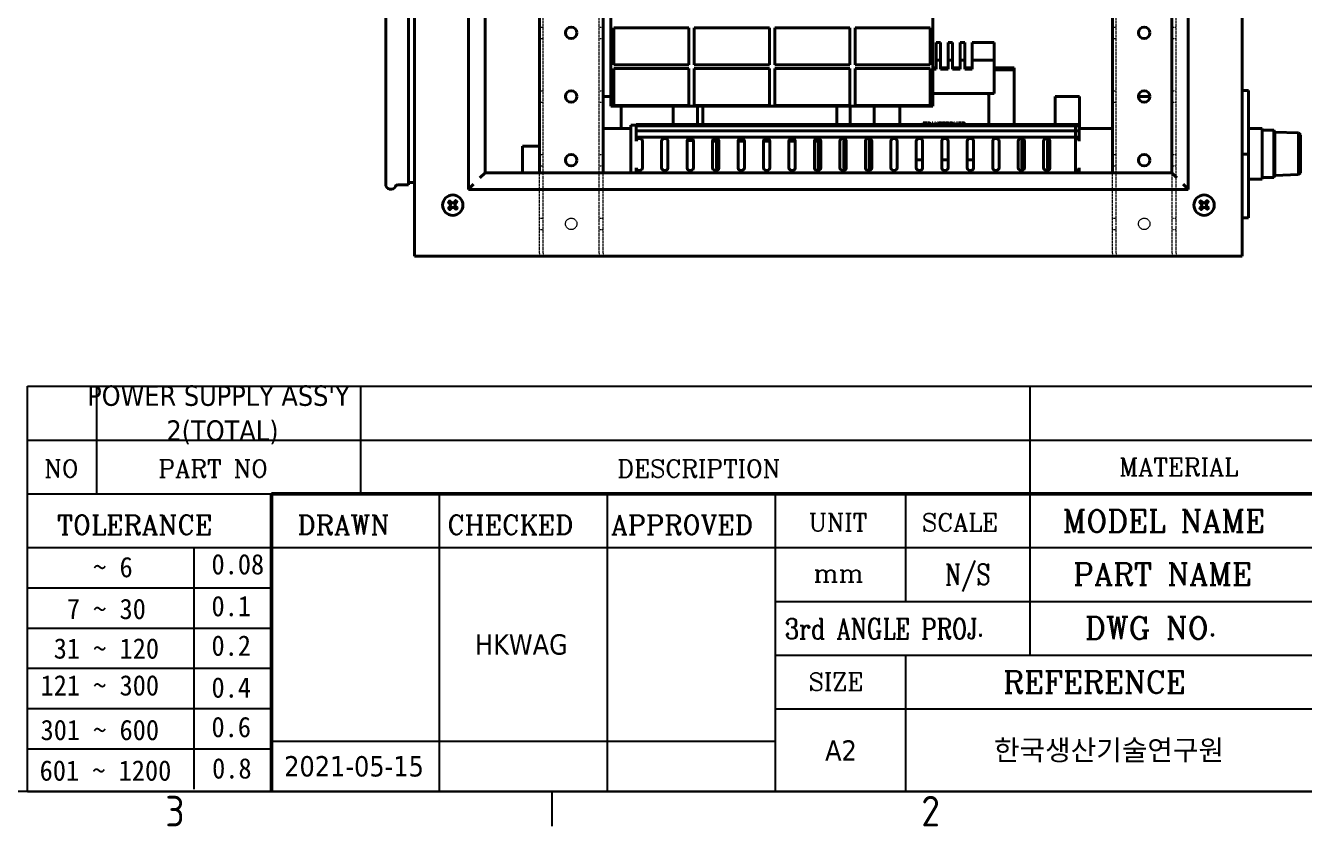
# Model space of a CAD drawing. Header units: inches. Extents: x 6934 to 18973, y 4254 to 7629.
# Drawn here: x 14959 to 15963, y 4307 to 4936 of the extents above; entities that cross this region are included whole.
import ezdxf
from ezdxf.enums import TextEntityAlignment as Align

# ---------------------------------------------------------------- set-up
doc = ezdxf.new("R2010")
doc.units = ezdxf.units.IN
doc.header["$MEASUREMENT"] = 0
doc.linetypes.add('POWER SUPPLY CASE INLINER1$0$DASHED', pattern=[0.2067, 0.1654, -0.0413])
for name, color, linetype, lineweight, true_color in [('POWER SUPPLY CASE INLINER1$0$가려진 것(ISO)', 2, 'POWER SUPPLY CASE INLINER1$0$DASHED', 18, 0xffff00), ('POWER SUPPLY CASE INLINER1$0$가시적인 것(ISO)', 3, 'Continuous', 40, 0x00ff00), ('POWER SUPPLY CASE INLINER1$0$제목(ISO)', 5, 'Continuous', 50, 0x0000ff)]:
    doc.layers.add(name, color=color, linetype=linetype, lineweight=lineweight, true_color=true_color)
doc.layers.add('POWER SUPPLY CASE INLINER1$0$경계(ISO)', color=7, linetype='Continuous', lineweight=25)
doc.styles.add('POWER SUPPLY CASE INLINER1$0$HAN_291', font='')
doc.styles.add('POWER SUPPLY CASE INLINER1$0$RC_284', font='ROMANC.shx')
doc.styles.add('POWER SUPPLY CASE INLINER1$0$RC_287', font='ROMANC.shx')
doc.styles.add('POWER SUPPLY CASE INLINER1$0$RC_292', font='ROMANC.shx')
doc.styles.add('POWER SUPPLY CASE INLINER1$0$문자 텍스트_PSTEK_POSCO', font='isocp.shx')
doc.styles.add('POWER SUPPLY CASE INLINER1$0$텍스트 스타일198', font='tahoma.ttf')
doc.styles.add('POWER SUPPLY CASE INLINER1$0$텍스트 스타일333', font='ROMANC.shx', dxfattribs={"width": 0.8})
doc.styles.get('POWER SUPPLY CASE INLINER1$0$HAN_291').set_extended_font_data('GulimChe')

# ---------------------------------------------------------------- blocks, each defined once
blk = doc.blocks.new('POWER SUPPLY CASE INLINER1$0$경계 Default Border')
at = {"layer": 'POWER SUPPLY CASE INLINER1$0$경계(ISO)'}
blk.add_line((445.5, 10), (445.5, 6.6), dxfattribs=at)
at = {"layer": 'POWER SUPPLY CASE INLINER1$0$경계(ISO)', "flags": 128}
blk.add_lwpolyline([(10, 10), (10, 410), (584, 410), (584, 10), (10, 10)], dxfattribs=at)
at = {"layer": 'POWER SUPPLY CASE INLINER1$0$경계(ISO)', "color": 2, "true_color": 0xffff00, "char_height": 3, "attachment_point": 7, "style": 'POWER SUPPLY CASE INLINER1$0$문자 텍스트_PSTEK_POSCO'}
for s, insert in [('3', (407.54, 6.57)), ('2', (481.75, 6.57))]:
    blk.add_mtext(s, dxfattribs=dict(at, insert=insert))
blk = doc.blocks.new('POWER SUPPLY CASE INLINER1$0$제목 블록 PSTEK')
at = {"color": 180, "true_color": 0x3f00ff}
for p, q in [((182.48, 11.79), (182.48, 51.57)), ((182.48, 51.57), (372.48, 51.57)), ((189.27, 51.57), (189.27, 41.01)), ((215.22, 41.01), (215.22, 51.57)), ((280.88, 51.57), (280.88, 41.01)), ((182.48, 46.29), (372.48, 46.29)), ((182.48, 41.01), (206.45, 41.01)), ((222.94, 11.79), (222.94, 41.01)), ((239.43, 11.79), (239.43, 41.01)), ((255.92, 11.79), (255.92, 41.01)), ((268.69, 41.01), (268.69, 30.45)), ((280.88, 41.01), (280.88, 25.17)), ((182.48, 35.73), (206.45, 35.73)), ((198.86, 12.03), (198.86, 35.73)), ((206.45, 35.73), (372.48, 35.73)), ((182.48, 31.78), (206.45, 31.78)), ((255.92, 30.45), (372.48, 30.45)), ((182.48, 27.83), (206.45, 27.83)), ((255.92, 25.17), (372.48, 25.17)), ((268.69, 25.17), (268.69, 11.79)), ((182.48, 23.88), (206.45, 23.88)), ((182.48, 19.93), (206.45, 19.93)), ((255.92, 19.89), (310.09, 19.89)), ((206.45, 16.74), (255.92, 16.74)), ((182.48, 15.98), (206.45, 15.98)), ((182.48, 11.79), (372.48, 11.79))]:
    blk.add_line(p, q, dxfattribs=at)
at = {"color": 7, "lineweight": 50}
for p, q in [((206.45, 11.79), (206.45, 41.01)), ((206.45, 41.01), (372.48, 41.01))]:
    blk.add_line(p, q, dxfattribs=at)
at = {"layer": 'POWER SUPPLY CASE INLINER1$0$제목(ISO)', "lineweight": 18}
blk.add_line((182.48, 35.73), (182.48, 11.79), dxfattribs=at)
at = {"color": 2, "true_color": 0xffff00}
for s, height, style, p in [('NO', 1.742, 'POWER SUPPLY CASE INLINER1$0$RC_284', (184.14, 42.62)), ('PART NO', 1.742, 'POWER SUPPLY CASE INLINER1$0$RC_284', (195.34, 42.62)), ('DESCRIPTION', 1.7424, 'POWER SUPPLY CASE INLINER1$0$RC_284', (240.4, 42.62)), ('UNIT', 1.742, 'POWER SUPPLY CASE INLINER1$0$RC_284', (259.17, 37.34)), ('SCALE', 1.742, 'POWER SUPPLY CASE INLINER1$0$RC_284', (270.29, 37.34)), ('MODEL NAME', 2.178, 'POWER SUPPLY CASE INLINER1$0$RC_292', (284.1, 37.25)), (' TOLERANCE', 1.9, 'POWER SUPPLY CASE INLINER1$0$RC_287', (184.09, 37.01)), ('DRAWN', 1.9, 'POWER SUPPLY CASE INLINER1$0$RC_287', (208.98, 37.01)), ('CHECKED', 1.9, 'POWER SUPPLY CASE INLINER1$0$RC_287', (223.69, 37.01)), ('APPROVED', 1.9, 'POWER SUPPLY CASE INLINER1$0$RC_287', (239.78, 37.01)), ('    ~ 6', 2, 'POWER SUPPLY CASE INLINER1$0$HAN_291', (183.77, 32.82)), ('0.08', 2, 'POWER SUPPLY CASE INLINER1$0$HAN_291', (200.55, 33.1)), ('PART NAME', 2.178, 'POWER SUPPLY CASE INLINER1$0$RC_292', (285.14, 32.03)), ('mm', 1.742, 'POWER SUPPLY CASE INLINER1$0$RC_284', (259.65, 32.35)), ('  7 ~ 30', 2, 'POWER SUPPLY CASE INLINER1$0$HAN_291', (183.77, 28.71)), ('0.1', 2, 'POWER SUPPLY CASE INLINER1$0$HAN_291', (200.55, 28.99)), (' DWG NO.', 2.178, 'POWER SUPPLY CASE INLINER1$0$RC_292', (284.81, 26.75)), (' 31 ~ 120', 2, 'POWER SUPPLY CASE INLINER1$0$HAN_291', (183.77, 24.83)), ('0.2', 2, 'POWER SUPPLY CASE INLINER1$0$HAN_291', (200.55, 25.11)), ('121 ~ 300', 2, 'POWER SUPPLY CASE INLINER1$0$HAN_291', (183.77, 21.21)), ('0.4', 2, 'POWER SUPPLY CASE INLINER1$0$HAN_291', (200.55, 21)), ('SIZE', 1.742, 'POWER SUPPLY CASE INLINER1$0$RC_284', (259.17, 21.69)), ('REFERENCE', 2.178, 'POWER SUPPLY CASE INLINER1$0$RC_292', (278.27, 21.43)), ('0.6', 2, 'POWER SUPPLY CASE INLINER1$0$HAN_291', (200.55, 17.12)), ('301 ~ 600', 2, 'POWER SUPPLY CASE INLINER1$0$HAN_291', (183.77, 16.83)), ('601 ~ 1200', 2, 'POWER SUPPLY CASE INLINER1$0$HAN_291', (183.68, 12.85)), ('0.8', 2, 'POWER SUPPLY CASE INLINER1$0$HAN_291', (200.61, 13.06))]:
    blk.add_text(s, height=height, dxfattribs=dict(at, style=style)).set_placement(p)
at = {"color": 2, "true_color": 0xffff00, "style": 'POWER SUPPLY CASE INLINER1$0$RC_284'}
blk.add_text('MATERIAL', height=1.742, dxfattribs=at).set_placement((295.48, 43.65), align=Align.MIDDLE_CENTER)
at = {"color": 7, "style": 'POWER SUPPLY CASE INLINER1$0$텍스트 스타일333', "width": 0.8}
blk.add_text('N/S', height=2, dxfattribs=at).set_placement((274.78, 33.09), align=Align.MIDDLE_CENTER)
at = {"color": 2, "true_color": 0xffff00, "style": 'POWER SUPPLY CASE INLINER1$0$텍스트 스타일333', "width": 0.8}
blk.add_text('3rd ANGLE PROJ.', height=2, dxfattribs=at).set_placement((256.84, 26.76))
at = {"layer": 'POWER SUPPLY CASE INLINER1$0$제목(ISO)', "color": 7, "style": 'POWER SUPPLY CASE INLINER1$0$텍스트 스타일198'}
for tag, p in [('부품_번호_001', (188.35, 49.65)), ('질량\\P3;_001', (348.71, 48.16)), ('부품_번호_002', (196.12, 46.22)), ('1._MODEL_NAME_001', (330.01, 37.54)), ('부품_번호_001', (320.77, 27.04)), ('점검자_001', (226.43, 25.23)), ('시트_크기_001', (260.79, 14.82)), ('프로젝트_001', (277.19, 14.84)), ('작성_날짜_001', (207.69, 13.27))]:
    blk.add_attdef(tag, p, '', height=2, dxfattribs=at)
for tag, p in [('설명', (247.96, 48.92)), ('재질', (295.48, 48.93)), ("3._Q'TY", (313.5, 48.93)), ('4._COLOR', (327.68, 48.93)), ('제목', (341.34, 33.12)), ('설계자', (214.7, 26.23)), ('엔지니어링_승인자', (247.67, 26.23)), ('점검_날짜', (231.18, 14.27)), ('엔지니어링_승인_날짜', (247.67, 14.27))]:
    blk.add_attdef(tag, text='', height=2, dxfattribs=at).set_placement(p, align=Align.MIDDLE_CENTER)
blk = doc.blocks.new('POWER SUPPLY CASE INLINER1')
at = {"layer": 'POWER SUPPLY CASE INLINER1$0$가려진 것(ISO)', "ltscale": 13.215807}
for p, q in [((3601.1, 502.8), (3601.1, 1398.8)), ((4007.1, 502.8), (4007.1, 1398.8)), ((4051.1, 502.8), (4051.1, 1398.8)), ((4054.1, 502.8), (4054.1, 1398.8))]:
    blk.add_line(p, q, dxfattribs=at)
at = {"layer": 'POWER SUPPLY CASE INLINER1$0$가려진 것(ISO)', "ltscale": 12.856349}
blk.add_line((3557.1, 502.8), (3557.1, 1076.8), dxfattribs=at)
at = {"layer": 'POWER SUPPLY CASE INLINER1$0$가려진 것(ISO)', "ltscale": 0.714161}
for p, q in [((3554.1, 680.3), (3557.1, 680.3)), ((3601.1, 680.3), (3604.1, 680.3)), ((4004.1, 680.3), (4007.1, 680.3)), ((4051.1, 680.3), (4054.1, 680.3)), ((3554.1, 671.3), (3557.1, 671.3)), ((3601.1, 671.3), (3604.1, 671.3)), ((4004.1, 671.3), (4007.1, 671.3)), ((4051.1, 671.3), (4054.1, 671.3)), ((3554.1, 630.3), (3557.1, 630.3)), ((3601.1, 630.3), (3604.1, 630.3)), ((4004.1, 630.3), (4007.1, 630.3)), ((4051.1, 630.3), (4054.1, 630.3)), ((3554.1, 621.3), (3557.1, 621.3)), ((3601.1, 621.3), (3604.1, 621.3)), ((4004.1, 621.3), (4007.1, 621.3)), ((4051.1, 621.3), (4054.1, 621.3)), ((3554.1, 580.3), (3557.1, 580.3)), ((3601.1, 580.3), (3604.1, 580.3)), ((4004.1, 580.3), (4007.1, 580.3)), ((4051.1, 580.3), (4054.1, 580.3)), ((3554.1, 571.3), (3557.1, 571.3)), ((3601.1, 571.3), (3604.1, 571.3)), ((4004.1, 571.3), (4007.1, 571.3)), ((4051.1, 571.3), (4054.1, 571.3)), ((3554.1, 530.3), (3557.1, 530.3)), ((3601.1, 530.3), (3604.1, 530.3)), ((4004.1, 530.3), (4007.1, 530.3)), ((4051.1, 530.3), (4054.1, 530.3)), ((3554.1, 521.3), (3557.1, 521.3)), ((3601.1, 521.3), (3604.1, 521.3)), ((4004.1, 521.3), (4007.1, 521.3)), ((4051.1, 521.3), (4054.1, 521.3)), ((3557.1, 500.8), (3554.1, 500.8)), ((3604.1, 500.8), (3601.1, 500.8)), ((4007.1, 500.8), (4004.1, 500.8)), ((4054.1, 500.8), (4051.1, 500.8))]:
    blk.add_line(p, q, dxfattribs=at)
at = {"layer": 'POWER SUPPLY CASE INLINER1$0$가려진 것(ISO)', "ltscale": 12.709643}
for p, q in [((3554.1, 502.8), (3554.1, 565.9)), ((3604.1, 502.8), (3604.1, 565.9)), ((4004.1, 502.8), (4004.1, 565.9))]:
    blk.add_line(p, q, dxfattribs=at)
at = {"layer": 'POWER SUPPLY CASE INLINER1$0$가려진 것(ISO)', "ltscale": 0.476074}
for p, q in [((3554.1, 502.8), (3554.1, 500.8)), ((3557.1, 502.8), (3557.1, 500.8)), ((3601.1, 502.8), (3601.1, 500.8)), ((3604.1, 502.8), (3604.1, 500.8)), ((4004.1, 502.8), (4004.1, 500.8)), ((4007.1, 502.8), (4007.1, 500.8)), ((4051.1, 502.8), (4051.1, 500.8)), ((4054.1, 502.8), (4054.1, 500.8))]:
    blk.add_line(p, q, dxfattribs=at)
at = {"layer": 'POWER SUPPLY CASE INLINER1$0$가려진 것(ISO)', "ltscale": 6.731654}
for centre in [(3579.1, 525.8), (4029.1, 525.8)]:
    blk.add_circle(centre, 4.5, dxfattribs=at)
at = {"layer": 'POWER SUPPLY CASE INLINER1$0$가시적인 것(ISO)'}
for p, q in [((3456.1, 500.5), (3456.1, 1400.5)), ((4106.1, 500.5), (4106.1, 1400.5)), ((3498.4, 1358.2), (3498.4, 552.9)), ((4063.7, 552.9), (4063.7, 1358.2)), ((3433.4, 556.9), (3433.4, 1354.2)), ((3451.4, 556.4), (3451.4, 1354.7)), ((3511.4, 1345.2), (3511.4, 565.9)), ((4050.7, 565.9), (4050.7, 1345.2)), ((3554.1, 565.9), (3554.1, 1005.8)), ((3604.1, 565.9), (3604.1, 1005.8)), ((3610.1, 811.2), (3610.1, 618.2)), ((3863.1, 618.2), (3863.1, 811.2)), ((4004.1, 565.9), (4004.1, 805.8)), ((3612.5, 679.7), (3612.5, 650.7)), ((3671.5, 679.7), (3612.5, 679.7)), ((3671.5, 650.7), (3671.5, 679.7)), ((3675.7, 679.7), (3675.7, 650.7)), ((3734.7, 679.7), (3675.7, 679.7)), ((3734.7, 650.7), (3734.7, 679.7)), ((3738.9, 679.7), (3738.9, 650.7)), ((3797.9, 679.7), (3738.9, 679.7)), ((3797.9, 650.7), (3797.9, 679.7)), ((3802.1, 679.7), (3802.1, 650.7)), ((3861.1, 679.7), (3802.1, 679.7)), ((3861.1, 650.7), (3861.1, 679.7)), ((3869.1, 668.3), (3865.6, 668.3)), ((3865.6, 665.3), (3865.6, 668.3)), ((3865.6, 665.3), (3865.6, 654.3)), ((3869.1, 668.3), (3869.1, 665.3)), ((3869.1, 654.3), (3869.1, 665.3)), ((3878.6, 668.3), (3875.1, 668.3)), ((3875.1, 665.3), (3875.1, 668.3)), ((3875.1, 665.3), (3875.1, 654.3)), ((3878.6, 668.3), (3878.6, 665.3)), ((3878.6, 654.3), (3878.6, 665.3)), ((3888.1, 668.3), (3884.6, 668.3)), ((3884.6, 665.3), (3884.6, 668.3)), ((3884.6, 665.3), (3884.6, 654.3)), ((3888.1, 668.3), (3888.1, 665.3)), ((3888.1, 654.3), (3888.1, 665.3)), ((3911.3, 668.3), (3894.1, 668.3)), ((3894.1, 665.3), (3894.1, 668.3)), ((3894.1, 665.3), (3894.1, 654.3)), ((3911.3, 665.3), (3911.3, 668.3)), ((3911.3, 665.3), (3911.3, 654.3)), ((3869.1, 654.3), (3865.6, 654.3)), ((3865.6, 654.3), (3865.6, 647.3)), ((3869.1, 647.3), (3869.1, 654.3)), ((3878.6, 654.3), (3875.1, 654.3)), ((3875.1, 654.3), (3875.1, 647.3)), ((3878.6, 647.3), (3878.6, 654.3)), ((3888.1, 654.3), (3884.6, 654.3)), ((3884.6, 654.3), (3884.6, 647.3)), ((3888.1, 647.3), (3888.1, 654.3)), ((3911.3, 654.3), (3894.1, 654.3)), ((3894.1, 654.3), (3894.1, 647.3)), ((3911.3, 654.3), (3911.3, 628.3)), ((3612.5, 650.7), (3671.5, 650.7)), ((3612.5, 647.7), (3612.5, 618.7)), ((3671.5, 647.7), (3612.5, 647.7)), ((3671.5, 618.7), (3671.5, 647.7)), ((3675.7, 650.7), (3734.7, 650.7)), ((3675.7, 647.7), (3675.7, 618.7)), ((3734.7, 647.7), (3675.7, 647.7)), ((3734.7, 618.7), (3734.7, 647.7)), ((3738.9, 650.7), (3797.9, 650.7)), ((3738.9, 647.7), (3738.9, 618.7)), ((3797.9, 647.7), (3738.9, 647.7)), ((3797.9, 618.7), (3797.9, 647.7)), ((3802.1, 650.7), (3861.1, 650.7)), ((3802.1, 647.7), (3802.1, 618.7)), ((3861.1, 647.7), (3802.1, 647.7)), ((3861.1, 618.7), (3861.1, 647.7)), ((3863.1, 648.3), (3865.6, 648.3)), ((3865.6, 647.3), (3863.1, 647.3)), ((3869.1, 648.3), (3875.1, 648.3)), ((3875.1, 647.3), (3869.1, 647.3)), ((3878.6, 648.3), (3884.6, 648.3)), ((3884.6, 647.3), (3878.6, 647.3)), ((3888.1, 648.3), (3894.1, 648.3)), ((3894.1, 647.3), (3888.1, 647.3)), ((3911.3, 648.3), (3927.1, 648.3)), ((3927.1, 646.7), (3911.3, 646.7)), ((3927.1, 648.3), (3927.1, 646.7)), ((3927.1, 646.7), (3927.1, 603.8)), ((3610.1, 625.8), (3604.1, 625.8)), ((3863.1, 628.3), (3911.3, 628.3)), ((3907, 628.3), (3907, 627.5)), ((3907, 626.4), (3907, 603.8)), ((3978.3, 625.8), (3959.3, 625.8)), ((3959.3, 603.8), (3959.3, 625.8)), ((3978.3, 600.8), (3978.3, 625.8)), ((4033.6, 625.8), (4024.6, 625.8)), ((4111.1, 630.5), (4106.1, 630.5)), ((4111.1, 580.5), (4111.1, 630.5)), ((3610.1, 618.2), (3863.1, 618.2)), ((3612.5, 618.7), (3671.5, 618.7)), ((3618.3, 600.8), (3618.3, 618.2)), ((3659.3, 603.8), (3659.3, 618.2)), ((3675.7, 618.7), (3734.7, 618.7)), ((3678.3, 603.8), (3678.3, 618.2)), ((3682.6, 618.2), (3682.6, 603.8)), ((3738.9, 618.7), (3797.9, 618.7)), ((3787.6, 618.2), (3787.6, 603.8)), ((3798.3, 603.8), (3798.3, 618.2)), ((3802.1, 618.7), (3861.1, 618.7)), ((3817.1, 603.8), (3817.1, 618.2)), ((3837.1, 603.8), (3837.1, 618.2)), ((3625.9, 565.9), (3625.9, 603.3)), ((3625.9, 603.3), (3630.1, 603.3)), ((3630.1, 603.8), (3630.1, 602.8)), ((3975.1, 603.8), (3630.1, 603.8)), ((3630.1, 602.8), (3630.1, 598.8)), ((3975.1, 602.8), (3630.1, 602.8)), ((3855.6, 605.2), (3858.5, 605.2)), ((3855.6, 604.8), (3855.6, 605.2)), ((3856.8, 604.8), (3855.6, 604.8)), ((3856.8, 603.8), (3856.8, 604.8)), ((3857.3, 604.8), (3857.3, 603.8)), ((3858.5, 604.8), (3857.3, 604.8)), ((3858.5, 605.2), (3858.5, 604.8)), ((3858.8, 605.2), (3859.7, 605.2)), ((3858.8, 603.8), (3858.8, 605.2)), ((3859.7, 604.8), (3859.3, 604.8)), ((3859.3, 604.8), (3859.3, 603.8)), ((3862.1, 603.8), (3862.6, 605.2)), ((3862.6, 605.2), (3863.2, 605.2)), ((3862.9, 604.7), (3862.6, 603.8)), ((3863.2, 603.8), (3862.9, 604.7)), ((3863.2, 605.2), (3863.6, 603.8)), ((3864.7, 605.2), (3865.3, 605.2)), ((3864.7, 603.8), (3864.7, 605.2)), ((3865.1, 604.7), (3865.1, 603.8)), ((3865.6, 603.8), (3865.1, 604.7)), ((3865.3, 605.2), (3866, 603.8)), ((3866.8, 605.2), (3867.2, 605.2)), ((3866.8, 603.8), (3866.8, 605.2)), ((3867.2, 605.2), (3867.2, 603.8)), ((3870, 604.5), (3869.9, 604.5)), ((3870, 605), (3870, 604.5)), ((3870.6, 605.2), (3872.7, 605.2)), ((3870.6, 603.8), (3870.6, 605.2)), ((3871, 604.8), (3871, 603.8)), ((3872.7, 604.8), (3871, 604.8)), ((3872.7, 605.2), (3872.7, 604.8)), ((3876.5, 605.2), (3877.4, 605.2)), ((3876.5, 603.8), (3876.5, 605.2)), ((3877.4, 604.8), (3877, 604.8)), ((3877, 604.8), (3877, 603.8)), ((3879.5, 605.2), (3880.1, 605.2)), ((3879.5, 603.8), (3879.5, 605.2)), ((3879.9, 604.7), (3879.9, 603.8)), ((3880.3, 603.8), (3879.9, 604.7)), ((3880.1, 605.2), (3880.7, 603.8)), ((3881.3, 603.8), (3881.8, 605.2)), ((3882, 604.7), (3881.6, 603.8)), ((3881.8, 605.2), (3882.5, 605.2)), ((3882, 603.8), (3882, 604.7)), ((3882.5, 605.2), (3882.5, 603.8)), ((3883.2, 605.2), (3885.4, 605.2)), ((3883.2, 603.8), (3883.2, 605.2)), ((3883.7, 604.8), (3883.7, 603.8)), ((3885.4, 604.8), (3883.7, 604.8)), ((3885.4, 605.2), (3885.4, 604.8)), ((3885.9, 605.2), (3886.8, 605.2)), ((3885.9, 603.8), (3885.9, 605.2)), ((3886.8, 604.8), (3886.4, 604.8)), ((3886.4, 604.8), (3886.4, 603.8)), ((3975.1, 602.8), (3975.1, 603.8)), ((3975.1, 603.8), (3978.1, 603.8)), ((3975.1, 598.8), (3975.1, 602.8)), ((3975.1, 602.8), (3978.1, 602.8)), ((3978.1, 602.8), (3978.1, 603.8)), ((3978.1, 598.8), (3978.1, 602.8)), ((3604.1, 600.8), (3625.9, 600.8)), ((3630.1, 598.8), (3630.1, 593.8)), ((3975.1, 598.8), (3630.1, 598.8)), ((3630.1, 593.8), (3630.1, 590.8)), ((3975.1, 593.8), (3630.1, 593.8)), ((3632.1, 592.8), (3633.1, 592.8)), ((3652.1, 592.8), (3653.1, 592.8)), ((3672.1, 592.8), (3673.1, 592.8)), ((3692.1, 592.8), (3693.1, 592.8)), ((3712.1, 592.8), (3713.1, 592.8)), ((3732.1, 592.8), (3733.1, 592.8)), ((3752.1, 592.8), (3753.1, 592.8)), ((3772.1, 592.8), (3773.1, 592.8)), ((3792.1, 592.8), (3793.1, 592.8)), ((3812.1, 592.8), (3813.1, 592.8)), ((3832.1, 592.8), (3833.1, 592.8)), ((3852.1, 592.8), (3853.1, 592.8)), ((3872.1, 592.8), (3873.1, 592.8)), ((3892.1, 592.8), (3893.1, 592.8)), ((3912.1, 592.8), (3913.1, 592.8)), ((3932.1, 592.8), (3933.1, 592.8)), ((3952.1, 592.8), (3953.1, 592.8)), ((3975.1, 593.8), (3975.1, 598.8)), ((3975.1, 598.8), (3978.1, 598.8)), ((3975.1, 565.9), (3975.1, 593.8)), ((3975.1, 593.8), (3978.1, 593.8)), ((3975.1, 592.8), (3976.1, 592.8)), ((3978.1, 600.8), (4004.1, 600.8)), ((3978.1, 593.8), (3978.1, 598.8)), ((3978.1, 590.8), (3978.1, 593.8)), ((4111.1, 600.8), (4121.8, 600.8)), ((4121.8, 597.8), (4121.8, 600.8)), ((4121.8, 599.3), (4130.8, 599.3)), ((4121.8, 597.8), (4121.8, 563.8)), ((4130.8, 562.3), (4130.8, 599.3)), ((4131.8, 598.3), (4130.8, 599.3)), ((4131.8, 598.3), (4131.8, 563.3)), ((4150.3, 597.2), (4131.8, 597.7)), ((4150.3, 597.2), (4150.3, 564.5)), ((4151.8, 595.6), (4150.3, 597.2)), ((4151.8, 595.6), (4151.8, 566)), ((3540.8, 586.8), (3540.8, 565.9)), ((3554.1, 586.8), (3540.8, 586.8)), ((3635.1, 590.8), (3635.1, 569.8)), ((3650.1, 569.8), (3650.1, 590.8)), ((3655.1, 590.8), (3655.1, 569.8)), ((3670.1, 569.8), (3670.1, 590.8)), ((3675, 591.3), (3670.2, 591.3)), ((3675.1, 590.8), (3675.1, 569.8)), ((3690.1, 590.8), (3695.1, 590.8)), ((3690.1, 569.8), (3690.1, 590.8)), ((3693.1, 569.8), (3693.1, 590.8)), ((3695.1, 590.8), (3695.1, 569.8)), ((3715.1, 590.8), (3710.1, 590.8)), ((3710.1, 569.8), (3710.1, 590.8)), ((3715.1, 590.8), (3715.1, 569.8)), ((3735.1, 590.8), (3730.1, 590.8)), ((3730.1, 569.8), (3730.1, 590.8)), ((3735.1, 590.8), (3735.1, 569.8)), ((3755.1, 590.8), (3750.1, 590.8)), ((3750.1, 569.8), (3750.1, 590.8)), ((3755.1, 590.8), (3755.1, 569.8)), ((3772.6, 590.8), (3770.1, 590.8)), ((3770.1, 569.8), (3770.1, 590.8)), ((3772.6, 590.8), (3775.1, 590.8)), ((3773.1, 569.8), (3773.1, 590.8)), ((3775.1, 590.8), (3775.1, 569.8)), ((3790.1, 569.8), (3790.1, 590.8)), ((3793.1, 569.8), (3793.1, 590.8)), ((3795.1, 590.8), (3795.1, 569.8)), ((3810.1, 569.8), (3810.1, 590.8)), ((3813.1, 569.8), (3813.1, 590.8)), ((3815.1, 590.8), (3815.1, 569.8)), ((3830.1, 569.8), (3830.1, 590.8)), ((3835.1, 590.8), (3835.1, 569.8)), ((3850.1, 569.8), (3850.1, 590.8)), ((3855.1, 590.8), (3855.1, 569.8)), ((3870.1, 569.8), (3870.1, 590.8)), ((3875.1, 590.8), (3875.1, 569.8)), ((3890.1, 569.8), (3890.1, 590.8)), ((3895.1, 590.8), (3895.1, 569.8)), ((3910.1, 569.8), (3910.1, 590.8)), ((3915.1, 590.8), (3915.1, 569.8)), ((3930.1, 569.8), (3930.1, 590.8)), ((3933.1, 569.8), (3933.1, 590.8)), ((3935.1, 590.8), (3935.1, 569.8)), ((3950.1, 569.8), (3950.1, 590.8)), ((3953.1, 569.8), (3953.1, 590.8)), ((3955.1, 590.8), (3955.1, 569.8)), ((3850.1, 576), (3855.1, 576)), ((3875.1, 576), (3870.1, 576)), ((3890.1, 576), (3895.1, 576)), ((4111.1, 580.5), (4106.1, 580.5)), ((4106.1, 580.5), (4111.1, 580.5)), ((4111.1, 580.5), (4111.1, 530.5)), ((3507.4, 561.9), (3511.4, 565.9)), ((3511.4, 565.9), (4050.7, 565.9)), ((3630.1, 569.8), (3630.1, 565.9)), ((3633.1, 567.8), (3632.1, 567.8)), ((3653.1, 567.8), (3652.1, 567.8)), ((3673.1, 567.8), (3672.1, 567.8)), ((3693.1, 567.8), (3692.1, 567.8)), ((3713.1, 567.8), (3712.1, 567.8)), ((3733.1, 567.8), (3732.1, 567.8)), ((3753.1, 567.8), (3752.1, 567.8)), ((3773.1, 567.8), (3772.1, 567.8)), ((3793.1, 567.8), (3792.1, 567.8)), ((3813.1, 567.8), (3812.1, 567.8)), ((3833.1, 567.8), (3832.1, 567.8)), ((3853.1, 567.8), (3852.1, 567.8)), ((3873.1, 567.8), (3872.1, 567.8)), ((3893.1, 567.8), (3892.1, 567.8)), ((3913.1, 567.8), (3912.1, 567.8)), ((3933.1, 567.8), (3932.1, 567.8)), ((3953.1, 567.8), (3952.1, 567.8)), ((3976.1, 567.8), (3975.1, 567.8)), ((3978.1, 565.9), (3978.1, 569.8)), ((4054.7, 561.9), (4050.7, 565.9)), ((4121.8, 560.8), (4121.8, 563.8)), ((4131.8, 563.3), (4130.8, 562.3)), ((4150.3, 564.5), (4131.8, 563.9)), ((4151.8, 566), (4150.3, 564.5)), ((3442.8, 556.4), (3451.4, 556.4)), ((3456.1, 558.2), (3451.4, 558.2)), ((3498.4, 552.9), (3502.4, 556.9)), ((3498.4, 552.9), (4063.7, 552.9)), ((4063.7, 552.9), (4059.7, 556.9)), ((4121.8, 560.8), (4111.1, 560.8)), ((4121.8, 562.3), (4130.8, 562.3)), ((3482.7, 542.9), (3483.4, 543.8)), ((3484.3, 541.2), (3482.7, 542.7)), ((3483.6, 543.8), (3485.3, 542.3)), ((3483.8, 541.7), (3484.7, 542.7)), ((3486.8, 542.3), (3488.3, 544)), ((3487.3, 542.8), (3488.3, 541.9)), ((3489.3, 543), (3487.8, 541.4)), ((3488.5, 544), (3489.3, 543.2)), ((4072.7, 542.9), (4073.4, 543.8)), ((4074.3, 541.2), (4072.7, 542.7)), ((4073.6, 543.8), (4075.3, 542.3)), ((4073.8, 541.7), (4074.7, 542.7)), ((4076.8, 542.3), (4078.3, 544)), ((4077.3, 542.8), (4078.3, 541.9)), ((4079.3, 543), (4077.8, 541.4)), ((4078.5, 544), (4079.3, 543.2)), ((3482.8, 538.1), (3484.3, 539.7)), ((3483.7, 537.1), (3482.9, 537.9)), ((3484.9, 538.2), (3483.9, 539.2)), ((3485.4, 538.7), (3483.9, 537.1)), ((3488.5, 537.3), (3486.9, 538.8)), ((3488.4, 539.4), (3487.4, 538.3)), ((3487.9, 539.8), (3489.5, 538.3)), ((3489.5, 538.1), (3488.8, 537.3)), ((4072.8, 538.1), (4074.3, 539.7)), ((4073.7, 537.1), (4072.9, 537.9)), ((4074.9, 538.2), (4073.9, 539.2)), ((4075.4, 538.7), (4073.9, 537.1)), ((4078.5, 537.3), (4076.9, 538.8)), ((4078.4, 539.4), (4077.4, 538.3)), ((4077.9, 539.8), (4079.5, 538.3)), ((4079.5, 538.1), (4078.8, 537.3)), ((4106.1, 530.5), (4111.1, 530.5)), ((3456.1, 500.5), (4106.1, 500.5))]:
    blk.add_line(p, q, dxfattribs=at)
for centre, radius in [((3579.1, 675.8), 4.5), ((4029.1, 675.8), 4.5), ((3579.1, 625.8), 4.5), ((4029.1, 625.8), 4.5), ((3579.1, 575.8), 4.5), ((4029.1, 575.8), 4.5), ((3486.1, 540.5), 8), ((4076.1, 540.5), 8)]:
    blk.add_circle(centre, radius, dxfattribs=at)
for centre, radius, start, end in [((3900, 626.4), 7, 0, 8.9523), ((3632.1, 590.8), 2, 90, 180), ((3633.1, 590.8), 2, 0, 90), ((3652.1, 590.8), 2, 90, 180), ((3653.1, 590.8), 2, 0, 90), ((3672.1, 590.8), 2, 90, 180), ((3673.1, 590.8), 2, 0, 90), ((3692.1, 590.8), 2, 90, 180), ((3693.1, 590.8), 2, 0, 90), ((3712.1, 590.8), 2, 90, 180), ((3713.1, 590.8), 2, 0, 90), ((3732.1, 590.8), 2, 90, 180), ((3733.1, 590.8), 2, 0, 90), ((3752.1, 590.8), 2, 90, 180), ((3753.1, 590.8), 2, 0, 90), ((3772.1, 590.8), 2, 90, 180), ((3773.1, 590.8), 2, 0, 90), ((3792.1, 590.8), 2, 90, 180), ((3793.1, 590.8), 2, 0, 90), ((3795.1, 590.8), 2, 120, 180), ((3812.1, 590.8), 2, 90, 180), ((3813.1, 590.8), 2, 0, 90), ((3815.1, 590.8), 2, 120, 180), ((3832.1, 590.8), 2, 90, 180), ((3833.1, 590.8), 2, 0, 90), ((3852.1, 590.8), 2, 90, 180), ((3853.1, 590.8), 2, 0, 90), ((3872.1, 590.8), 2, 90, 180), ((3873.1, 590.8), 2, 0, 90), ((3892.1, 590.8), 2, 90, 180), ((3893.1, 590.8), 2, 0, 90), ((3912.1, 590.8), 2, 90, 180), ((3913.1, 590.8), 2, 0, 90), ((3932.1, 590.8), 2, 90, 180), ((3933.1, 590.8), 2, 0, 90), ((3935.1, 590.8), 2, 120, 180), ((3952.1, 590.8), 2, 90, 180), ((3953.1, 590.8), 2, 0, 90), ((3955.1, 590.8), 2, 120, 180), ((3976.1, 590.8), 2, 0, 90), ((3632.1, 569.8), 2, 180, 270), ((3633.1, 569.8), 2, 270, 0), ((3652.1, 569.8), 2, 180, 270), ((3653.1, 569.8), 2, 270, 0), ((3672.1, 569.8), 2, 180, 270), ((3673.1, 569.8), 2, 270, 0), ((3692.1, 569.8), 2, 180, 270), ((3693.1, 569.8), 2, 270, 0), ((3695.1, 569.8), 2, 180, 240), ((3712.1, 569.8), 2, 180, 270), ((3713.1, 569.8), 2, 270, 0), ((3732.1, 569.8), 2, 180, 270), ((3733.1, 569.8), 2, 270, 0), ((3752.1, 569.8), 2, 180, 270), ((3753.1, 569.8), 2, 270, 0), ((3772.1, 569.8), 2, 180, 270), ((3773.1, 569.8), 2, 270, 0), ((3775.1, 569.8), 2, 180, 240), ((3792.1, 569.8), 2, 180, 270), ((3793.1, 569.8), 2, 270, 0), ((3795.1, 569.8), 2, 180, 240), ((3812.1, 569.8), 2, 180, 270), ((3813.1, 569.8), 2, 270, 0), ((3815.1, 569.8), 2, 180, 240), ((3832.1, 569.8), 2, 180, 270), ((3833.1, 569.8), 2, 270, 0), ((3852.1, 569.8), 2, 180, 270), ((3853.1, 569.8), 2, 270, 0), ((3872.1, 569.8), 2, 180, 270), ((3873.1, 569.8), 2, 270, 0), ((3892.1, 569.8), 2, 180, 270), ((3893.1, 569.8), 2, 270, 0), ((3912.1, 569.8), 2, 180, 270), ((3913.1, 569.8), 2, 270, 0), ((3932.1, 569.8), 2, 180, 270), ((3933.1, 569.8), 2, 270, 0), ((3935.1, 569.8), 2, 180, 240), ((3952.1, 569.8), 2, 180, 270), ((3953.1, 569.8), 2, 270, 0), ((3955.1, 569.8), 2, 180, 240), ((3976.1, 569.8), 2, 270, 0), ((3437.4, 556.9), 4, 180, 335.3757), ((3442.8, 554.4), 2, 90, 155.3757), ((3482.8, 542.8), 0.142, 137.2724, 227.2724), ((3483.5, 543.7), 0.142, 47.2724, 137.2724), ((3484.7, 542.7), 0.0142, 47.2724, 137.2724), ((3486.1, 540.5), 1.93, 68.857, 115.6877), ((3487.3, 542.8), 0.0142, 47.2724, 137.2724), ((3488.4, 543.9), 0.142, 47.2724, 137.2724), ((3489.2, 543.1), 0.142, 317.2724, 47.2724), ((4072.8, 542.8), 0.142, 137.2724, 227.2724), ((4073.5, 543.7), 0.142, 47.2724, 137.2724), ((4074.7, 542.7), 0.0142, 47.2724, 137.2724), ((4076.1, 540.5), 1.93, 68.857, 115.6877), ((4077.3, 542.8), 0.0142, 47.2724, 137.2724), ((4078.4, 543.9), 0.142, 47.2724, 137.2724), ((4079.2, 543.1), 0.142, 317.2724, 47.2724), ((3483, 538), 0.142, 137.2724, 227.2724), ((3483.8, 537.2), 0.142, 227.2724, 317.2724), ((3483.8, 541.7), 0.0142, 137.2724, 227.2724), ((3483.9, 539.2), 0.0142, 137.2724, 227.2724), ((3486.1, 540.5), 1.93, 158.857, 205.6877), ((3486.1, 540.5), 1.93, 115.6877, 158.857), ((3486.1, 540.5), 1.93, 205.6877, 248.857), ((3484.9, 538.2), 0.0142, 227.2724, 317.2724), ((3486.1, 540.5), 1.93, 248.857, 295.6877), ((3486.1, 540.5), 1.93, 25.6877, 68.857), ((3486.1, 540.5), 1.93, 295.6877, 338.857), ((3487.4, 538.3), 0.0142, 227.2724, 317.2724), ((3486.1, 540.5), 1.93, 338.857, 25.6877), ((3488.3, 541.9), 0.0142, 317.2724, 47.2724), ((3488.4, 539.4), 0.0142, 317.2724, 47.2724), ((3488.6, 537.4), 0.142, 227.2724, 317.2724), ((3489.4, 538.2), 0.142, 317.2724, 47.2724), ((4073, 538), 0.142, 137.2724, 227.2724), ((4073.8, 537.2), 0.142, 227.2724, 317.2724), ((4073.8, 541.7), 0.0142, 137.2724, 227.2724), ((4073.9, 539.2), 0.0142, 137.2724, 227.2724), ((4076.1, 540.5), 1.93, 158.857, 205.6877), ((4076.1, 540.5), 1.93, 115.6877, 158.857), ((4076.1, 540.5), 1.93, 205.6877, 248.857), ((4074.9, 538.2), 0.0142, 227.2724, 317.2724), ((4076.1, 540.5), 1.93, 248.857, 295.6877), ((4076.1, 540.5), 1.93, 25.6877, 68.857), ((4076.1, 540.5), 1.93, 295.6877, 338.857), ((4077.4, 538.3), 0.0142, 227.2724, 317.2724), ((4076.1, 540.5), 1.93, 338.857, 25.6877), ((4078.3, 541.9), 0.0142, 317.2724, 47.2724), ((4078.4, 539.4), 0.0142, 317.2724, 47.2724), ((4078.6, 537.4), 0.142, 227.2724, 317.2724), ((4079.4, 538.2), 0.142, 317.2724, 47.2724)]:
    blk.add_arc(centre, radius, start, end, dxfattribs=at)
for points in [[(3859.7, 605.2), (3860, 605.2), (3860.4, 605.1), (3860.6, 605)], [(3860.3, 604.6), (3860.2, 604.7), (3859.9, 604.8), (3859.7, 604.8)], [(3860.5, 604.2), (3860.5, 604.3), (3860.4, 604.6), (3860.3, 604.6)], [(3860.6, 605), (3860.8, 604.9), (3861, 604.5), (3861, 604.2)], [(3861, 604.2), (3861, 604), (3860.9, 603.8)], [(3867.8, 604.2), (3867.8, 604.7), (3868.4, 605.2), (3868.9, 605.2)], [(3869, 604.8), (3868.6, 604.8), (3868.2, 604.5), (3868.2, 604.3)], [(3868.9, 605.2), (3869.2, 605.2), (3869.7, 605.1), (3870, 605)], [(3869.9, 604.5), (3869.8, 604.6), (3869.2, 604.8), (3869, 604.8)], [(3873.3, 604.8), (3873.5, 605), (3874.1, 605.2), (3874.4, 605.2)], [(3874.4, 604.8), (3874.2, 604.8), (3873.8, 604.7), (3873.7, 604.5)], [(3874.4, 605.2), (3874.8, 605.2), (3875.4, 605), (3875.6, 604.8)], [(3875.2, 604.5), (3875.1, 604.7), (3874.7, 604.8), (3874.4, 604.8)], [(3877.4, 605.2), (3877.7, 605.2), (3878.1, 605.1), (3878.3, 605)], [(3878, 604.6), (3877.9, 604.7), (3877.6, 604.8), (3877.4, 604.8)], [(3878.2, 604.2), (3878.2, 604.3), (3878.1, 604.6), (3878, 604.6)], [(3878.3, 605), (3878.5, 604.9), (3878.7, 604.5), (3878.7, 604.2)], [(3878.7, 604.2), (3878.7, 604), (3878.6, 603.8)], [(3886.8, 605.2), (3887.1, 605.2), (3887.5, 605.1), (3887.7, 605)], [(3887.4, 604.6), (3887.3, 604.7), (3887, 604.8), (3886.8, 604.8)], [(3887.6, 604.2), (3887.6, 604.3), (3887.5, 604.6), (3887.4, 604.6)], [(3887.7, 605), (3887.9, 604.9), (3888.1, 604.5), (3888.1, 604.2)], [(3888.1, 604.2), (3888.1, 604), (3888, 603.8)]]:
    blk.add_open_spline(points, degree=2, dxfattribs=at)
for points, knots in [([(3860.5, 603.8), (3860.5, 603.8), (3860.5, 604), (3860.5, 604.2)], [0.871057, 0.871057, 0.871057, 1, 2, 2, 2]), ([(3867.8, 603.8), (3867.8, 603.9), (3867.8, 604), (3867.8, 604.2)], [0.869225, 0.869225, 0.869225, 1, 2, 2, 2]), ([(3868.2, 604.3), (3868.2, 604.1), (3868.4, 603.9), (3868.5, 603.8)], [0, 0, 0, 1, 1.407261, 1.407261, 1.407261]), ([(3872.9, 603.8), (3872.9, 604), (3873.1, 604.5), (3873.3, 604.8)], [0.49672, 0.49672, 0.49672, 1, 2, 2, 2]), ([(3873.7, 604.5), (3873.5, 604.3), (3873.4, 603.9), (3873.4, 603.8)], [0, 0, 0, 1, 1.35281, 1.35281, 1.35281]), ([(3875.5, 603.8), (3875.5, 603.9), (3875.4, 604.3), (3875.2, 604.5)], [0.6398, 0.6398, 0.6398, 1, 2, 2, 2]), ([(3875.6, 604.8), (3875.8, 604.5), (3875.9, 604), (3876, 603.8)], [0, 0, 0, 1, 1.502356, 1.502356, 1.502356]), ([(3878.1, 603.8), (3878.1, 603.8), (3878.2, 604), (3878.2, 604.2)], [0.871057, 0.871057, 0.871057, 1, 2, 2, 2]), ([(3887.5, 603.8), (3887.5, 603.8), (3887.6, 604), (3887.6, 604.2)], [0.871057, 0.871057, 0.871057, 1, 2, 2, 2])]:
    blk.add_open_spline(points, degree=2, knots=knots, dxfattribs=at)
at = {"xscale": 8, "yscale": 8, "zscale": 8}
blk.add_blockref('POWER SUPPLY CASE INLINER1$0$경계 Default Border', (0, 0), dxfattribs=at)
ref = blk.add_blockref('POWER SUPPLY CASE INLINER1$0$제목 블록 PSTEK', (1692.2, -14.3), dxfattribs=dict(xscale=8, yscale=8, zscale=8))
ref.add_attrib('점검자_001', 'HKWAG', (3503.6, 187.5), dxfattribs={"layer": 'POWER SUPPLY CASE INLINER1$0$제목(ISO)', "color": 7, "height": 16, "style": 'POWER SUPPLY CASE INLINER1$0$텍스트 스타일198'})
ref.add_attrib('프로젝트_001', '한국생산기술연구원', (3911.1, 104.5), dxfattribs={"layer": 'POWER SUPPLY CASE INLINER1$0$제목(ISO)', "color": 7, "height": 16, "style": 'POWER SUPPLY CASE INLINER1$0$텍스트 스타일198'})
ref.add_attrib('시트_크기_001', 'A2', (3778.5, 104.2), dxfattribs={"layer": 'POWER SUPPLY CASE INLINER1$0$제목(ISO)', "color": 7, "height": 16, "style": 'POWER SUPPLY CASE INLINER1$0$텍스트 스타일198'})
ref.add_attrib('작성_날짜_001', '2021-05-15', (3353.7, 91.8), dxfattribs={"layer": 'POWER SUPPLY CASE INLINER1$0$제목(ISO)', "color": 7, "height": 16, "style": 'POWER SUPPLY CASE INLINER1$0$텍스트 스타일198'})
ref.add_attrib('부품_번호_001', "POWER SUPPLY ASS'Y 2(TOTAL)", (4258.1, 203.8), dxfattribs={"layer": 'POWER SUPPLY CASE INLINER1$0$제목(ISO)', "color": 7, "height": 16, "style": 'POWER SUPPLY CASE INLINER1$0$텍스트 스타일198'})
ref.add_attrib('부품_번호_001', "POWER SUPPLY ASS'Y", (3199, 382.9), dxfattribs={"layer": 'POWER SUPPLY CASE INLINER1$0$제목(ISO)', "color": 7, "height": 16, "style": 'POWER SUPPLY CASE INLINER1$0$텍스트 스타일198'})
ref.add_attrib('부품_번호_002', '2(TOTAL)', (3261.2, 355.5), dxfattribs={"layer": 'POWER SUPPLY CASE INLINER1$0$제목(ISO)', "color": 7, "height": 16, "style": 'POWER SUPPLY CASE INLINER1$0$텍스트 스타일198'})

msp = doc.modelspace()

# ---------------------------------------------------------------- block references
msp.add_blockref('POWER SUPPLY CASE INLINER1', (11808.399, 4254.001))

doc.saveas('drawing.dxf')
